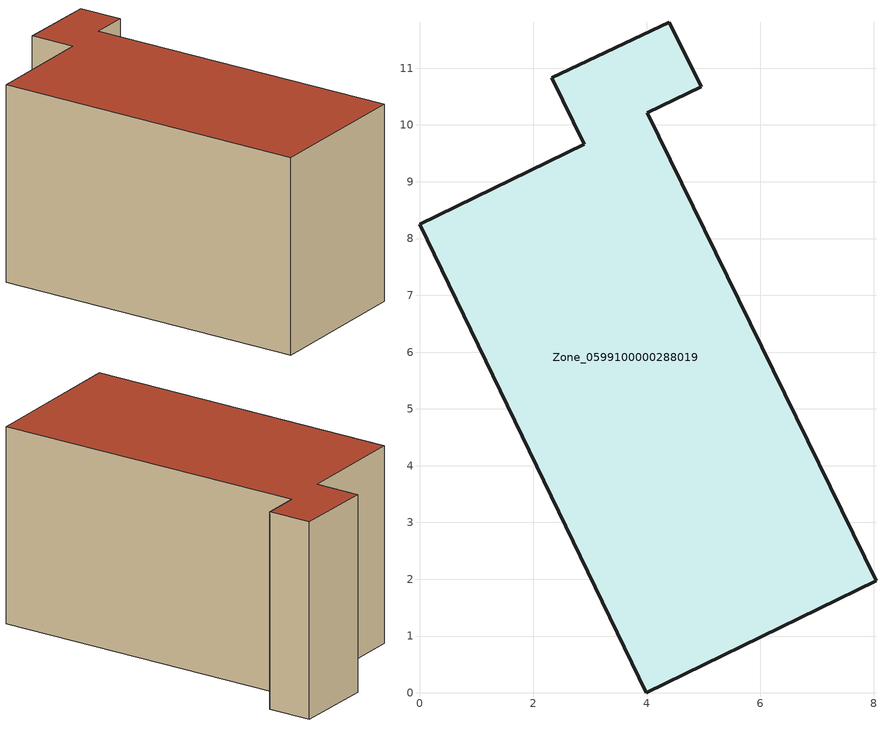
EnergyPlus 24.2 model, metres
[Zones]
Zone_0599100000288019
 floor ground (C_G): 0,8.25 2.9,9.66 2.33,10.83 4.4,11.81 4.96,10.67 4.01,10.22 8.04,1.97 3.99,0 z0
 wall outside (C_F): 2.9,9.66 0,8.25 3.99,0 8.04,1.97 4.01,10.22 4.96,10.67 4.4,11.81 2.33,10.83 2.9,9.66 z0:5.72
 roof outside (C_R): 4.4,11.81 2.33,10.83 2.9,9.66 0,8.25 3.99,0 8.04,1.97 4.01,10.22 4.96,10.67 z5.72
[BUILDING]
Pand.0599100000288019: North Axis=0; Terrain=City; Loads Convergence Tolerance Value=0.04; Temperature Convergence Tolerance Value=0.4; Solar Distribution=FullExterior; Maximum Number of Warmup Days=25; Minimum Number of Warmup Days=1
[Site:Location]
Rotterdam.The.Hague.AP_ZH_NLD Design_Conditions: Latitude=51.96; Longitude=4.45; Time Zone=1; Elevation=-4.5
[SITE:GROUNDTEMPERATURE:BUILDINGSURFACE]
18, 18, 18, 18, 18, 18, 18, 18, 18, 18, 18, 18
[MATERIAL] Thermal Absorptance=0.9; Solar Absorptance=0.7; Visible Absorptance=0.7
Name | Roughness | Thickness | Conductivity | Density | Specific Heat
G.TI.1946-1964 | MediumSmooth | 0.15 | 1 | 540 | 1210
F.TI.1946-1964 | Rough | 0.3 | 0.857143 | 1920 | 840
R.TI.1946-1964 | MediumRough | 0.2 | 0.277778 | 1500 | 1000
[CONSTRUCTION]
C_G: G.TI.1946-1964
C_F: F.TI.1946-1964
C_R: R.TI.1946-1964
[ZONE]
Zone_0599100000288019: Type=1; Multiplier=1; Ceiling Height=Autocalculate; Volume=Autocalculate; Floor Area=autocalculate; Part of Total Floor Area=Yes
[ZONEINFILTRATION:DESIGNFLOWRATE]
Infil_Zone_0599100000288019: Zone or ZoneList or Space or SpaceList=Zone_0599100000288019; Schedule=AlwaysOn; Design Flow Rate Calculation Method=Flow/Area; Flow Rate per Floor Area=0.003; Constant Term Coefficient=1; Temperature Term Coefficient=0; Velocity Term Coefficient=0; Velocity Squared Term Coefficient=0
[HVACTEMPLATE:ZONE:IDEALLOADSAIRSYSTEM]
Zone_0599100000288019: Maximum Heating Supply Air Temperature=50; Minimum Cooling Supply Air Temperature=13; Maximum Heating Supply Air Humidity Ratio=0.0156; Minimum Cooling Supply Air Humidity Ratio=0.0077; Heating Limit=NoLimit; Cooling Limit=NoLimit; Dehumidification Control Type=ConstantSensibleHeatRatio; Cooling Sensible Heat Ratio=0.7; Dehumidification Setpoint=60; Humidification Control Type=None; Humidification Setpoint=30; Outdoor Air Method=None; Outdoor Air Flow Rate per Person=0.00944; Outdoor Air Flow Rate per Zone Floor Area=0; Outdoor Air Flow Rate per Zone=0; Demand Controlled Ventilation Type=None; Outdoor Air Economizer Type=NoEconomizer; Heat Recovery Type=None; Sensible Heat Recovery Effectiveness=0.7; Latent Heat Recovery Effectiveness=0.65
[ZONECONTROL:THERMOSTAT]
ThermostatControl_Zone_0599100000288019: Zone or ZoneList=Zone_0599100000288019; Control Type Schedule=DualSetpointControlType; Control 1=Thermostat_Zone_0599100000288019; Temperature Difference Between Cutout And Setpoint=0
[THERMOSTATSETPOINT:DUALSETPOINT]
Thermostat_Zone_0599100000288019: Heating Setpoint Temperature Schedule=HeatingSetpoint_Zone_0599100000288019; Cooling Setpoint Temperature Schedule=CoolingSetpoint_Zone_0599100000288019
[SCHEDULE:COMPACT]
HeatingSetpoint_Zone_0599100000288019: Through: 12/31, For: AllDays, Until: 24:00, 21
CoolingSetpoint_Zone_0599100000288019: Through: 12/31, For: AllDays, Until: 24:00, 24
DualSetpointControlType: Through: 12/31, For: AllDays, Until: 24:00, 4
AlwaysOn: Through: 12/31, For: AllDays, Until: 24:00, 1
